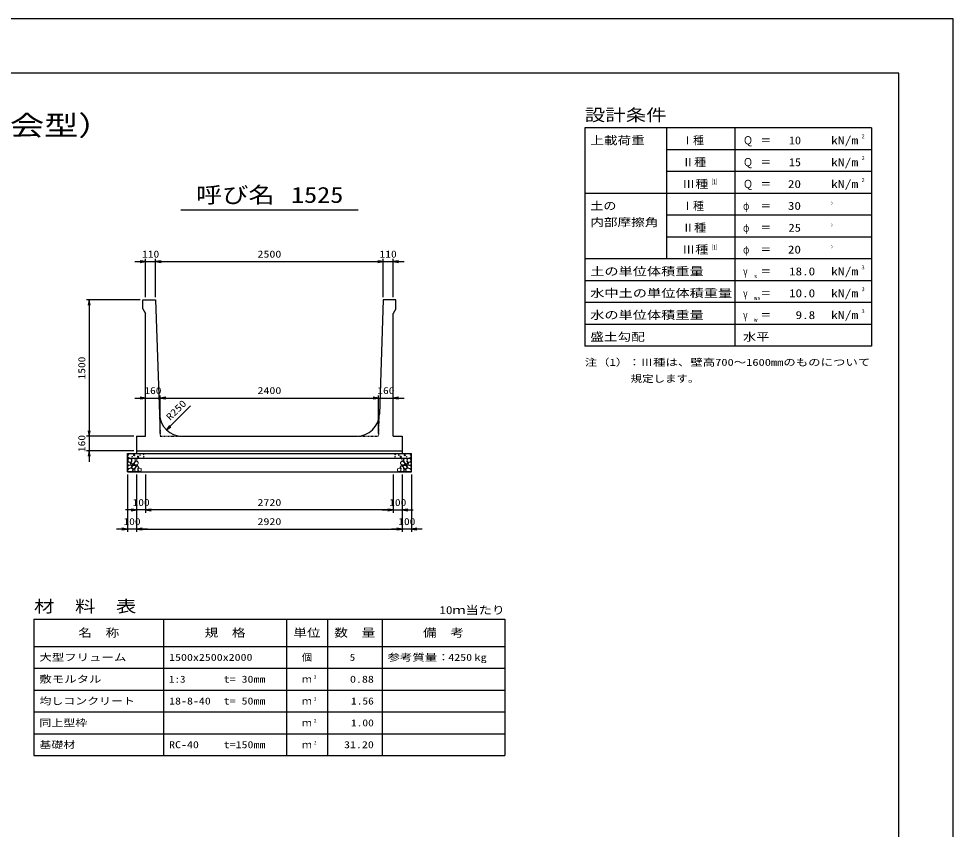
# Model space of a CAD drawing. Units: millimetres at full size. Extents: x 0 to 25230, y 0 to 17820.
# Drawn here: x 14960 to 25230, y 8910 to 17820 of the extents above; entities that cross this region are included whole.
import ezdxf
from ezdxf.enums import TextEntityAlignment as Align

# ---------------------------------------------------------------- set-up
doc = ezdxf.new("R2010")
doc.units = ezdxf.units.MM
doc.linetypes.add('DASHED_SPACED', pattern=[12, 6, -6])
for name, color, linetype, lineweight in [('0_2', 7, 'Continuous', 25), ('D-DCR-HCHn', 4, 'Continuous', 9), ('D-MTR-FRAM', 7, 'Continuous', 25), ('D-MTR-LINE', 7, 'Continuous', 25), ('D-STR-DIM', 7, 'Continuous', 25), ('D-STR-STRn', 1, 'Continuous', 25), ('D-TTL', 2, 'Continuous', 25), ('D-TTL-FRAM', 2, 'Continuous', 25), ('D-TTL-LINE', 7, 'Continuous', 25), ('D-TTL-TXT', 7, 'Continuous', 25)]:
    doc.layers.add(name, color=color, linetype=linetype, lineweight=lineweight)
for name, color, linetype in [('D-DOC', 7, 'Continuous'), ('D-MTR', 7, 'Continuous'), ('D-MTR-TXT', 7, 'Continuous')]:
    doc.layers.add(name, color=color, linetype=linetype)
doc.styles.add('ＭＳ ゴシック', font='')
doc.styles.get('ＭＳ ゴシック').set_extended_font_data('MS Gothic')

# ---------------------------------------------------------------- blocks, each defined once
blk = doc.blocks.new('open_arrow')
at = {"color": 0, "linetype": 'Continuous', "lineweight": -2}
blk.add_lwpolyline([(7.5, 1.25), (0, 0), (7.5, -1.25)], dxfattribs=at)

msp = doc.modelspace()

# ---------------------------------------------------------------- linework, layer by layer
at = {"layer": '0_2'}
for p, q in [((16255, 12810), (16255, 12390)), ((16355, 12810), (16355, 12390)), ((16355, 12810), (16355, 12390)), ((19075, 12810), (19075, 12390)), ((16475, 12420), (16135, 12420)), ((19075, 12420), (16355, 12420))]:
    msp.add_line(p, q, dxfattribs=at)
at = {"layer": 'D-DCR-HCHn'}
for points in [[(16160.46, 12940.356), (16155.26, 12924.753), (16162.194, 12914.352), (16179.53, 12912.618), (16191.366, 12917.699), (16186.464, 12929.954), (16189.932, 12936.889), (16182.997, 12943.823), (16172.596, 12947.29)], [(16193.399, 12983.696), (16177.796, 12987.163), (16163.928, 12980.228), (16162.194, 12964.626), (16165.661, 12952.491), (16182.997, 12947.29), (16195.132, 12947.29), (16200.333, 12955.958), (16200.333, 12975.028)], [(16207.267, 12985.429), (16202.067, 12969.827), (16203.8, 12952.491), (16191.665, 12933.421), (16207.267, 12924.753), (16224.603, 12933.421), (16235.005, 12947.29), (16238.472, 12969.827), (16235.005, 12981.962), (16224.603, 12987.163)], [(16236.739, 12943.823), (16228.071, 12923.02), (16235.005, 12914.352), (16255.808, 12914.352), (16264.476, 12917.819), (16273.144, 12929.954), (16273.144, 12940.356), (16264.476, 12954.224), (16254.074, 12955.958)], [(16240.206, 12981.962), (16240.206, 12961.159), (16248.874, 12955.958), (16257.542, 12961.159), (16259.275, 12973.294), (16257.542, 12983.696), (16245.407, 12987.163)], [(19193.261, 12943.823), (19201.929, 12923.02), (19194.995, 12914.352), (19174.192, 12914.352), (19165.524, 12917.819), (19156.856, 12929.954), (19156.856, 12940.356), (19165.524, 12954.224), (19175.926, 12955.958)], [(19189.794, 12981.962), (19189.794, 12961.159), (19181.126, 12955.958), (19172.458, 12961.159), (19170.725, 12973.294), (19172.458, 12983.696), (19184.593, 12987.163)], [(19222.733, 12985.429), (19227.933, 12969.827), (19226.2, 12952.491), (19238.335, 12933.421), (19222.733, 12924.753), (19205.397, 12933.421), (19194.995, 12947.29), (19191.528, 12969.827), (19194.995, 12981.962), (19205.397, 12987.163)], [(19236.601, 12983.696), (19252.204, 12987.163), (19266.072, 12980.228), (19267.806, 12964.626), (19264.339, 12952.491), (19247.003, 12947.29), (19234.868, 12947.29), (19229.667, 12955.958), (19229.667, 12975.028)], [(19269.54, 12940.356), (19274.74, 12924.753), (19267.806, 12914.352), (19250.47, 12912.618), (19238.634, 12917.699), (19243.536, 12929.954), (19240.068, 12936.889), (19247.003, 12943.823), (19257.404, 12947.29)], [(16193.366, 12882.757), (16206.208, 12902.019), (16204.603, 12906.834), (16186.946, 12911.65), (16170.894, 12910.045), (16159.658, 12900.414), (16158.052, 12889.177), (16159.658, 12877.941), (16172.499, 12874.731)], [(16199.787, 12842.627), (16211.023, 12847.443), (16214.234, 12863.494), (16207.813, 12874.731), (16196.577, 12877.941), (16182.13, 12876.336), (16166.078, 12869.915), (16158.052, 12860.284), (16158.052, 12849.048), (16162.868, 12842.627), (16182.13, 12844.232)], [(16210.735, 12924.753), (16202.067, 12917.819), (16205.534, 12912.618), (16217.669, 12912.618), (16222.87, 12914.352), (16226.337, 12921.286), (16221.136, 12926.487)], [(16238.311, 12882.757), (16246.337, 12902.019), (16239.916, 12910.045), (16220.654, 12910.045), (16212.628, 12906.834), (16204.603, 12895.598), (16204.603, 12885.967), (16212.628, 12873.125), (16222.259, 12871.52)], [(16235.101, 12847.443), (16235.101, 12866.705), (16227.075, 12871.52), (16219.049, 12866.705), (16217.444, 12855.469), (16219.049, 12845.837), (16230.285, 12842.627)], [(16265.599, 12844.232), (16270.415, 12858.679), (16268.81, 12874.731), (16280.046, 12892.388), (16265.599, 12900.414), (16249.548, 12892.388), (16239.916, 12879.546), (16236.706, 12858.679), (16239.916, 12847.443), (16249.548, 12842.627)], [(16262.389, 12900.414), (16270.415, 12906.834), (16267.204, 12911.65), (16255.968, 12911.65), (16251.153, 12910.045), (16247.942, 12903.624), (16252.758, 12898.808)], [(16278.441, 12845.837), (16292.887, 12842.627), (16305.729, 12849.048), (16307.334, 12863.494), (16304.124, 12874.731), (16288.072, 12879.546), (16276.836, 12879.546), (16272.02, 12871.52), (16272.02, 12853.863)], [(19151.559, 12845.837), (19137.113, 12842.627), (19124.271, 12849.048), (19122.666, 12863.494), (19125.876, 12874.731), (19141.928, 12879.546), (19153.164, 12879.546), (19157.98, 12871.52), (19157.98, 12853.863)], [(19164.401, 12844.232), (19159.585, 12858.679), (19161.19, 12874.731), (19149.954, 12892.388), (19164.401, 12900.414), (19180.452, 12892.388), (19190.084, 12879.546), (19193.294, 12858.679), (19190.084, 12847.443), (19180.452, 12842.627)], [(19167.611, 12900.414), (19159.585, 12906.834), (19162.796, 12911.65), (19174.032, 12911.65), (19178.847, 12910.045), (19182.058, 12903.624), (19177.242, 12898.808)], [(19191.689, 12882.757), (19183.663, 12902.019), (19190.084, 12910.045), (19209.346, 12910.045), (19217.372, 12906.834), (19225.397, 12895.598), (19225.397, 12885.967), (19217.372, 12873.125), (19207.741, 12871.52)], [(19194.899, 12847.443), (19194.899, 12866.705), (19202.925, 12871.52), (19210.951, 12866.705), (19212.556, 12855.469), (19210.951, 12845.837), (19199.715, 12842.627)], [(19219.265, 12924.753), (19227.933, 12917.819), (19224.466, 12912.618), (19212.331, 12912.618), (19207.13, 12914.352), (19203.663, 12921.286), (19208.864, 12926.487)], [(19230.213, 12842.627), (19218.977, 12847.443), (19215.766, 12863.494), (19222.187, 12874.731), (19233.423, 12877.941), (19247.87, 12876.336), (19263.922, 12869.915), (19271.948, 12860.284), (19271.948, 12849.048), (19267.132, 12842.627), (19247.87, 12844.232)], [(19236.634, 12882.757), (19223.792, 12902.019), (19225.397, 12906.834), (19243.054, 12911.65), (19259.106, 12910.045), (19270.342, 12900.414), (19271.948, 12889.177), (19270.342, 12877.941), (19257.501, 12874.731)]]:
    msp.add_lwpolyline(points, close=True, dxfattribs=at)
for centre, radius in [((16165.727, 13023.955), 3), ((16166.869, 12998.91), 3), ((16207.292, 13005.752), 3), ((16228.336, 13023.955), 7.5), ((16271.664, 13004.961), 7.5), ((16292.708, 13023.164), 3), ((16333.131, 13030.006), 3), ((16334.273, 13004.961), 3), ((19095.727, 13004.961), 3), ((19096.869, 13030.006), 3), ((19137.292, 13023.164), 3), ((19158.336, 13004.961), 7.5), ((19201.664, 13023.955), 7.5), ((19222.708, 13005.752), 3), ((19263.131, 12998.91), 3), ((19264.273, 13023.955), 3)]:
    msp.add_circle(centre, radius, dxfattribs=at)
at = {"layer": 'D-MTR-FRAM'}
for p, q in [((15127.5, 11220), (20302.5, 11220)), ((15127.5, 11220), (15127.5, 9720)), ((20302.5, 11220), (20302.5, 9720)), ((15127.5, 9720), (20302.5, 9720))]:
    msp.add_line(p, q, dxfattribs=at)
at = {"layer": 'D-MTR-LINE'}
for p, q in [((16552.5, 11220), (16552.5, 9720)), ((17902.5, 11220), (17902.5, 9720)), ((18352.5, 11220), (18352.5, 9720)), ((18952.5, 11220), (18952.5, 9720)), ((15127.5, 10920), (20302.5, 10920)), ((15127.5, 10680), (20302.5, 10680)), ((15127.5, 10440), (20302.5, 10440)), ((15127.5, 10200), (20302.5, 10200)), ((15127.5, 9960), (20302.5, 9960))]:
    msp.add_line(p, q, dxfattribs=at)
at = {"layer": 'D-STR-DIM'}
for p, q in [((16235, 15150), (16585, 15150)), ((16355, 14760), (16355, 15180)), ((16465, 14760), (16465, 15180)), ((16465, 14760), (16465, 15180)), ((16465, 15150), (18965, 15150)), ((18845, 15150), (19195, 15150)), ((18965, 14760), (18965, 15180)), ((18965, 14760), (18965, 15180)), ((19075, 14760), (19075, 15180)), ((16295, 14730), (15705, 14730)), ((15735, 14730), (15735, 13230)), ((16515, 13260), (16515, 13680)), ((16515, 13260), (16515, 13680)), ((18915, 13260), (18915, 13680)), ((18915, 13260), (18915, 13680)), ((16235, 13650), (16635, 13650)), ((16515, 13650), (18915, 13650)), ((16582.998, 13300.303), (16848.163, 13565.468)), ((18795, 13650), (19195, 13650)), ((15735, 13350), (15735, 12950)), ((16225, 13230), (15705, 13230)), ((16225, 13230), (15705, 13230)), ((16225, 13070), (15705, 13070)), ((16155, 12810), (16155, 12180)), ((16255, 12810), (16255, 12180)), ((16255, 12810), (16255, 12180)), ((19075, 12810), (19075, 12390)), ((19175, 12810), (19175, 12180)), ((19175, 12810), (19175, 12180)), ((19175, 12810), (19175, 12390)), ((19275, 12810), (19275, 12180)), ((18955, 12420), (19295, 12420)), ((16375, 12210), (16035, 12210)), ((16255, 12210), (19175, 12210)), ((19395, 12210), (19055, 12210))]:
    msp.add_line(p, q, dxfattribs=at)
at = {"layer": 'D-STR-STRn'}
for p, q in [((16325, 14730), (16465, 14730)), ((16325, 14630), (16325, 14730)), ((16465, 14730), (16506.944, 13471.671)), ((18965, 14730), (18923.056, 13471.671)), ((19105, 14730), (18965, 14730)), ((19105, 14630), (19105, 14730)), ((16325, 14630), (16355, 14580)), ((19105, 14630), (19075, 14580)), ((16355, 13230), (16355, 14580)), ((19075, 13230), (19075, 14580)), ((16255, 13230), (16255, 13070)), ((16255, 13230), (16355, 13230)), ((16756.806, 13230), (18673.194, 13230)), ((19075, 13230), (19175, 13230)), ((19175, 13230), (19175, 13070)), ((16255, 13070), (19175, 13070)), ((16255, 13070), (16255, 13040)), ((19175, 13070), (19175, 13040)), ((16155, 12840), (16155, 13040)), ((16155, 13040), (19275, 13040)), ((16155, 12990), (19275, 12990)), ((19275, 12840), (19275, 13040)), ((16155, 12840), (19275, 12840))]:
    msp.add_line(p, q, dxfattribs=at)
at = {"layer": 'D-STR-STRn', "color": 2, "linetype": 'DASHED_SPACED'}
for p, q in [((16506.944, 13471.671), (16515, 13230)), ((18915, 13230), (18923.056, 13471.671)), ((16515, 13230), (16756.806, 13230)), ((18673.194, 13230), (18915, 13230))]:
    msp.add_line(p, q, dxfattribs=at)
at = {"layer": 'D-STR-STRn'}
for centre, start, end in [((16756.806, 13480), 181.90915, 270), ((18673.194, 13480), 270, 358.09085)]:
    msp.add_arc(centre, 250, start, end, dxfattribs=at)
at = {"layer": 'D-TTL'}
for points in [[(0, 0), (25230, 0), (25230, 17820), (0, 17820)], [(600, 600), (24630, 600), (24630, 17220), (600, 17220)]]:
    msp.add_lwpolyline(points, close=True, dxfattribs=at)
at = {"layer": 'D-TTL-FRAM'}
for p, q in [((24330, 16620), (21180, 16620)), ((21180, 16620), (21180, 14220)), ((24330, 16620), (24330, 14220)), ((24330, 14220), (21180, 14220))]:
    msp.add_line(p, q, dxfattribs=at)
at = {"layer": 'D-TTL-LINE'}
for p, q in [((22080, 16620), (22080, 15180)), ((22830, 16620), (22830, 14220)), ((24330, 16380), (22080, 16380)), ((24330, 16140), (22080, 16140)), ((24330, 15900), (21180, 15900)), ((24330, 15660), (22080, 15660)), ((24330, 15420), (22080, 15420)), ((24330, 15180), (21180, 15180)), ((24330, 14940), (21180, 14940)), ((24330, 14700), (21180, 14700)), ((24330, 14460), (21180, 14460))]:
    msp.add_line(p, q, dxfattribs=at)
at = {"layer": 'D-TTL-TXT'}
msp.add_line((16740, 15720), (18690, 15720), dxfattribs=at)

# ---------------------------------------------------------------- block references
at = {"layer": '0_2', "xscale": 8, "yscale": 8, "rotation": 180}
for p in [(16255, 12420), (19075, 12420)]:
    msp.add_blockref('open_arrow', p, dxfattribs=at)
at = {"layer": '0_2', "xscale": 8, "yscale": 8}
msp.add_blockref('open_arrow', (16355, 12420), dxfattribs=at)
msp.add_blockref('open_arrow', (16355, 12420), dxfattribs=at)
at = {"layer": 'D-STR-DIM', "xscale": 8, "yscale": 8}
for p, rotation in [((16355, 15150), 180), ((18965, 15150), 180), ((18965, 15150), 180), ((15735, 14730), 270), ((16355, 13650), 180), ((18915, 13650), 180), ((18915, 13650), 180), ((15735, 13230), 90), ((15735, 13230), 90), ((16582.998, 13300.303), 45), ((15735, 13070), 270), ((19075, 12420), 180), ((16155, 12210), 180), ((19175, 12210), 180), ((19175, 12210), 180)]:
    msp.add_blockref('open_arrow', p, dxfattribs=dict(at, rotation=rotation))
for p in [(16465, 15150), (16465, 15150), (19075, 15150), (16515, 13650), (16515, 13650), (19075, 13650), (19175, 12420), (16255, 12210), (16255, 12210), (19275, 12210)]:
    msp.add_blockref('open_arrow', p, dxfattribs=at)

# ---------------------------------------------------------------- texts
at = {"layer": '0_2', "style": 'ＭＳ ゴシック'}
for s, width, p in [('100', 1.2, (16305, 12502.5)), ('2720', 1.25, (17715, 12502.5))]:
    msp.add_text(s, height=76.98, dxfattribs=dict(at, width=width)).set_placement(p, align=Align.MIDDLE_CENTER)
at = {"layer": 'D-DOC', "style": 'ＭＳ ゴシック'}
for s, width, p in [('注（1）：Ⅲ種は、壁高700～1600mmのものについて', 1.3, (21180, 13981)), ('\u3000\u3000\u3000\u3000規定します。', 1.2, (21180, 13801))]:
    msp.add_text(s, height=76.98, dxfattribs=dict(at, width=width)).set_placement(p, align=Align.BOTTOM_LEFT)
at = {"layer": 'D-MTR', "style": 'ＭＳ ゴシック', "width": 1.25}
msp.add_text('材\u3000料\u3000表', height=132, dxfattribs=at).set_placement((15127.5, 11256), align=Align.BOTTOM_LEFT)
at = {"layer": 'D-MTR', "style": 'ＭＳ ゴシック', "width": 1.2}
msp.add_text('10ｍ当たり', height=87.98, dxfattribs=at).set_placement((20302.5, 11249), align=Align.BOTTOM_RIGHT)
at = {"layer": 'D-MTR-TXT', "style": 'ＭＳ ゴシック'}
for s, height, width, p in [('名\u3000称', 87.98, 1.25, (15840, 11070)), ('規\u3000格', 87.98, 1.25, (17227.5, 11070)), ('単位', 87.98, 1.25, (18127.5, 11070)), ('数\u3000量', 87.98, 1.25, (18652.5, 11070)), ('備\u3000考', 87.98, 1.25, (19627.5, 11070)), ('個', 76.98, 1.1, (18127.5, 10800))]:
    msp.add_text(s, height=height, dxfattribs=dict(at, width=width)).set_placement(p, align=Align.MIDDLE_CENTER)
for s, width, p in [('大型フリューム', 1.3, (15187.5, 10800)), ('1500x2500x2000', 1.25, (16612.5, 10800)), ('参考質量：    kg', 1.3, (19012.5, 10800)), ('敷モルタル', 1.3, (15187.5, 10560)), ('1:3', 1.15, (16612.5, 10560)), ('t= 30mm', 1.25, (17212.5, 10560)), ('均しコンクリート', 1.25, (15187.5, 10320)), ('18-8-40', 1.25, (16612.5, 10320)), ('t= 50mm', 1.25, (17212.5, 10320)), ('同上型枠', 1.25, (15187.5, 10080)), ('基礎材', 1.25, (15187.5, 9840)), ('RC-40', 1.25, (16612.5, 9840)), ('t=150mm', 1.25, (17212.5, 9840))]:
    msp.add_text(s, height=76.98, dxfattribs=dict(at, width=width)).set_placement(p, align=Align.MIDDLE_LEFT)
for s, width, p in [('5', 1.15, (18657.83, 10800)), ('4250', 1.25, (19942.5, 10800)), ('0.88', 1.25, (18862.5, 10560)), ('1.56', 1.2, (18862.5, 10320)), ('1.00', 1.2, (18862.5, 10080)), ('31.20', 1.25, (18862.5, 9840))]:
    msp.add_text(s, height=76.98, dxfattribs=dict(at, width=width)).set_placement(p, align=Align.MIDDLE_RIGHT)
for p in [(18127.5, 10560), (18127.5, 10320), (18127.5, 10080), (18127.5, 9840)]:
    msp.add_text('ｍ', height=76.98, dxfattribs=at).set_placement(p, align=Align.MIDDLE_CENTER)
at = {"layer": 'D-MTR-TXT', "style": 'ＭＳ ゴシック', "width": 1.15}
for s, p in [('3', (18202.5, 10553)), ('3', (18202.5, 10313)), ('2', (18202.5, 10073)), ('2', (18202.5, 9833))]:
    msp.add_text(s, height=38.49, dxfattribs=at).set_placement(p, align=Align.BOTTOM_LEFT)
at = {"layer": 'D-STR-DIM', "style": 'ＭＳ ゴシック'}
for s, width, p in [('110', 1.2, (16410, 15232.5)), ('2500', 1.25, (17715, 15232.5)), ('110', 1.2, (19020, 15232.5)), ('160', 1.2, (16435, 13732.5)), ('2400', 1.25, (17715, 13732.5)), ('160', 1.2, (18995, 13732.5)), ('100', 1.2, (19125, 12502.5)), ('100', 1.2, (16205, 12292.5)), ('2920', 1.25, (17715, 12292.5)), ('100', 1.2, (19225, 12292.5))]:
    msp.add_text(s, height=76.98, dxfattribs=dict(at, width=width)).set_placement(p, align=Align.MIDDLE_CENTER)
at = {"layer": 'D-STR-DIM', "style": 'ＭＳ ゴシック', "width": 1.2}
for s, p in [('1500', (15652.5, 13980)), ('160', (15652.5, 13150))]:
    msp.add_text(s, height=76.98, rotation=90, dxfattribs=at).set_placement(p, align=Align.MIDDLE_CENTER)
at = {"layer": 'D-STR-DIM', "style": 'ＭＳ ゴシック', "width": 1.25}
msp.add_text('R250', height=76.98, rotation=45, dxfattribs=at).set_placement((16641.408, 13381.34), align=Align.BOTTOM_LEFT)
at = {"layer": 'D-TTL-TXT', "style": 'ＭＳ ゴシック'}
for s, height, width, p in [('設計条件', 132, 1.25, (21180, 16656)), ('上載荷重', 87.98, 1.25, (21240, 16412)), ('2', 43.99, 1.15, (24222, 16492)), ('Ｑ', 87.98, 0.9, (22920, 16412)), ('＝', 87.98, 0.95, (23112, 16412)), ('kN/m', 87.98, 1.25, (23886, 16412)), ('Ⅱ種', 87.98, 1.1, (22250, 16172)), ('Ｑ', 87.98, 0.9, (22920, 16172)), ('＝', 87.98, 0.95, (23112, 16172)), ('kN/m', 87.98, 1.25, (23886, 16172)), ('2', 43.99, 1.15, (24222, 16252)), ('Ⅲ種', 87.98, 1.2, (22250, 15932)), ('（1）', 54.99, 0.6, (22546.769, 15982.923)), ('Ｑ', 87.98, 0.9, (22920, 15932)), ('＝', 87.98, 0.95, (23112, 15932)), ('kN/m', 87.98, 1.25, (23886, 15932)), ('2', 43.99, 1.15, (24222, 16012)), ('土の', 87.98, 1.2, (21240, 15692)), ('φ', 87.98, 0.75, (22920, 15692)), ('＝', 87.98, 0.95, (23112, 15692)), ('°', 87.98, 0.3, (23886, 15692)), ('内部摩擦角', 87.98, 1.25, (21240, 15512)), ('Ⅱ種', 87.98, 1.1, (22250, 15452)), ('φ', 87.98, 0.75, (22920, 15452)), ('＝', 87.98, 0.95, (23112, 15452)), ('°', 87.98, 0.3, (23886, 15452)), ('Ⅲ種', 87.98, 1.2, (22250, 15212)), ('（1）', 54.99, 0.6, (22546.769, 15262.923)), ('φ', 87.98, 0.75, (22920, 15212)), ('°', 87.98, 0.3, (23886, 15212)), ('＝', 87.98, 0.95, (23112, 15212)), ('土の単位体積重量', 87.98, 1.3, (21240, 14972)), ('3', 43.99, 1.15, (24222, 15052)), ('γ', 87.98, 0.75, (22920, 14972)), ('s', 43.99, 1.15, (23040, 14956)), ('＝', 87.98, 0.95, (23112, 14972)), ('kN/m', 87.98, 1.25, (23886, 14972)), ('水中土の単位体積重量', 87.98, 1.3, (21240, 14732)), ('γ', 87.98, 0.75, (22920, 14732)), ('＝', 87.98, 0.95, (23112, 14732)), ('kN/m', 87.98, 1.25, (23886, 14732)), ('3', 43.99, 1.15, (24222, 14812)), ('ws', 43.99, 1.2, (23040, 14716)), ('水の単位体積重量', 87.98, 1.3, (21240, 14492)), ('γ', 87.98, 0.75, (22920, 14492)), ('kN/m', 87.98, 1.25, (23886, 14492)), ('3', 43.99, 1.15, (24222, 14572)), ('w', 43.99, 1.25, (23040, 14476)), ('＝', 87.98, 0.95, (23112, 14492)), ('盛土勾配', 87.98, 1.25, (21240, 14252)), ('水平', 87.98, 1.2, (22920, 14252))]:
    msp.add_text(s, height=height, dxfattribs=dict(at, width=width)).set_placement(p, align=Align.BOTTOM_LEFT)
for s, height, width, p in [('大型フリューム（農業土木事業協会型）', 219.9, 1.25, (12615, 16470)), ('呼び名', 176, 1.2, (17340, 15742.5)), ('1525', 176, 1.2, (18240, 15742.5))]:
    msp.add_text(s, height=height, dxfattribs=dict(at, width=width)).set_placement(p, align=Align.BOTTOM_CENTER)
for p in [(22250, 16412), (22250, 15692)]:
    msp.add_text('Ⅰ種', height=87.98, dxfattribs=at).set_placement(p, align=Align.BOTTOM_LEFT)
for s, width, p in [('10', 1.1, (23556, 16412)), ('15', 1.1, (23556, 16172)), ('20', 1.2, (23556, 15932)), ('30', 1.2, (23556, 15692)), ('25', 1.15, (23556, 15452)), ('20', 1.2, (23556, 15212)), ('18.0', 1.2, (23712, 14972)), ('10.0', 1.2, (23712, 14732)), ('9.8', 1.2, (23712, 14492))]:
    msp.add_text(s, height=87.98, dxfattribs=dict(at, width=width)).set_placement(p, align=Align.BOTTOM_RIGHT)

doc.saveas('drawing.dxf')
